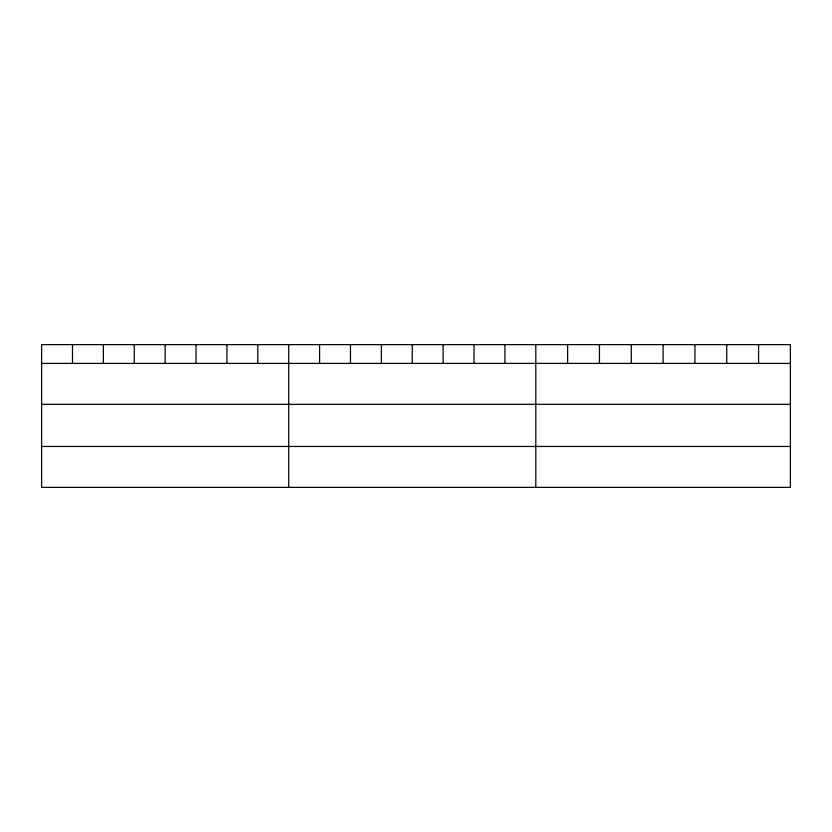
<?xml version="1.0" encoding="UTF-8"?>
<svg xmlns="http://www.w3.org/2000/svg" width="832" height="832" viewBox="0 0 832 832"><rect width="100%" height="100%" fill="white"/><g stroke="black" fill="none" stroke-linecap="round" stroke-linejoin="round"><path stroke-width="1.25" d="M790.4 363.407L790.4 487.375L41.6 487.375L41.6 344.625L790.4 344.625L790.4 363.407L41.6 363.407M41.6 404.321L790.4 404.321M41.6 446.462L790.4 446.462M758.576 344.625L758.576 363.407M726.752 344.625L726.752 363.407M694.928 344.625L694.928 363.407M663.104 344.625L663.104 363.407M631.28 344.625L631.28 363.407M599.456 344.625L599.456 363.407M567.632 344.625L567.632 363.407M535.808 344.625L535.808 487.375M504.92 344.625L504.92 363.407M474.032 344.625L474.032 363.407M443.144 344.625L443.144 363.407M412.256 344.625L412.256 363.407M381.368 344.625L381.368 363.407M350.48 344.625L350.48 363.407M319.592 344.625L319.592 363.407M288.704 344.625L288.704 487.375M257.816 344.625L257.816 363.407M226.928 344.625L226.928 363.407M196.04 344.625L196.04 363.407M165.152 344.625L165.152 363.407M134.264 344.625L134.264 363.407M103.376 344.625L103.376 363.407M72.488 344.625L72.488 363.407"/></g></svg>
